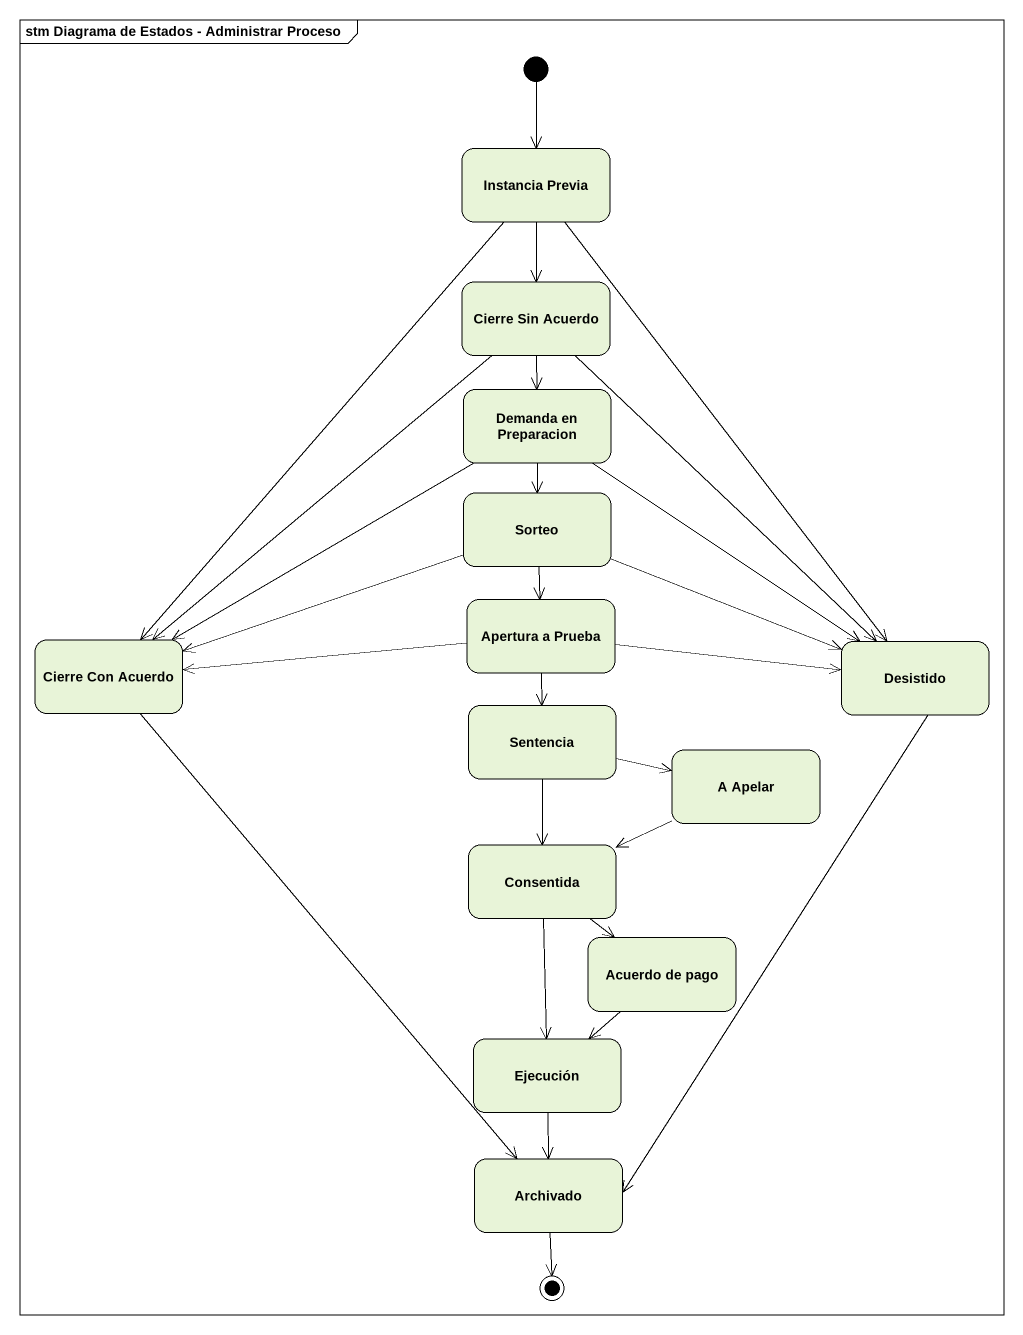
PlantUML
@startuml
mainframe stm Diagrama de Estados - Administrar Proceso
hide empty description
state "Instancia Previa" as Instancia_Previa
state "Cierre Sin Acuerdo" as Cierre_Sin_Acuerdo
state "Demanda en Preparacion" as Demanda_en_Preparacion
state Sorteo
state "Apertura a Prueba" as Apertura_a_Prueba
state "Cierre Con Acuerdo" as Cierre_Con_Acuerdo
state Desistido
state Sentencia
state "A Apelar" as A_Apelar
state Consentida
state "Acuerdo de pago" as Acuerdo_de_pago
state Ejecución
state Archivado
[*] --> Instancia_Previa
Instancia_Previa --> Cierre_Sin_Acuerdo
Instancia_Previa --> Cierre_Con_Acuerdo
Instancia_Previa --> Desistido
Cierre_Sin_Acuerdo --> Demanda_en_Preparacion
Cierre_Sin_Acuerdo --> Cierre_Con_Acuerdo
Cierre_Sin_Acuerdo --> Desistido
Demanda_en_Preparacion --> Sorteo
Demanda_en_Preparacion -left-> Cierre_Con_Acuerdo
Demanda_en_Preparacion --> Desistido
Sorteo --> Apertura_a_Prueba
Sorteo -left-> Cierre_Con_Acuerdo
Sorteo -right-> Desistido
Apertura_a_Prueba -left-> Cierre_Con_Acuerdo
Apertura_a_Prueba -right-> Desistido
Apertura_a_Prueba --> Sentencia
Cierre_Con_Acuerdo --> Archivado
Desistido --> Archivado
Sentencia -right-> A_Apelar
Sentencia --> Consentida
A_Apelar -left-> Consentida
Consentida --> Acuerdo_de_pago
Consentida --> Ejecución
Acuerdo_de_pago --> Ejecución
Ejecución --> Archivado
Archivado --> [*]
@enduml
